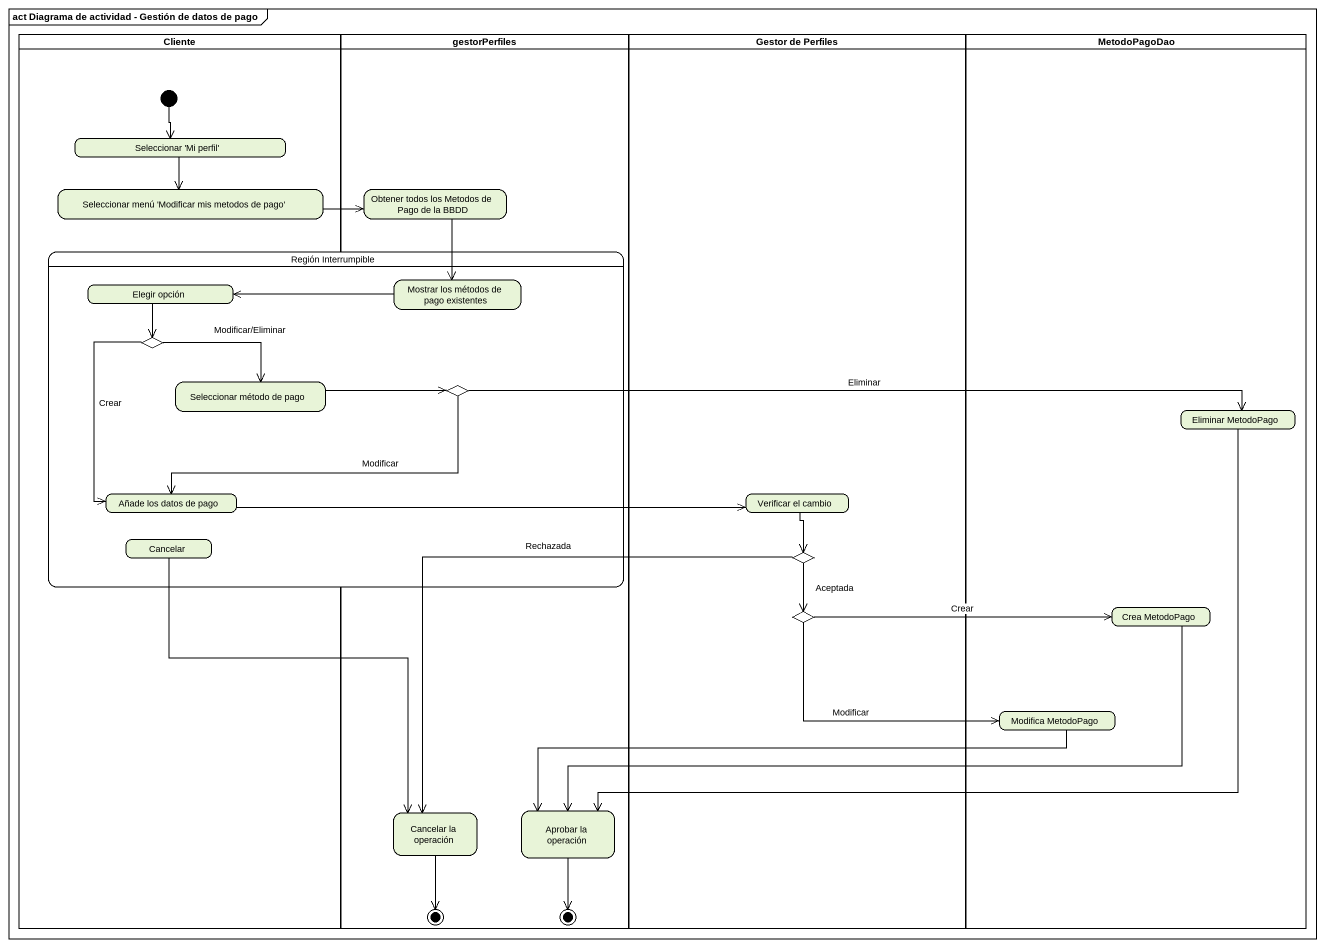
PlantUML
@startuml
mainframe act Diagrama de actividad - Gestión de datos de pago
hide empty description
state Cliente <<partition>> {
  state "Seleccionar 'Mi perfil'" as Seleccionar_Mi_perfil
  state "Seleccionar menú 'Modificar mis metodos de pago'" as Seleccionar_menú_Modificar
  [*] --> Seleccionar_Mi_perfil
}
state gestorPerfiles <<partition>> {
  state "Obtener todos los Metodos de Pago de la BBDD" as Obtener_todos_los_Metodos
  state "Cancelar la operación" as Cancelar_la_operación
  state "Aprobar la operación" as Aprobar_la_operación
  state final1 <<end>>
  state final2 <<end>>
}
state "Gestor de Perfiles" as Gestor_de_Perfiles <<partition>> {
  state "Verificar el cambio" as Verificar_el_cambio
  state choice3 <<choice>>
  state choice4 <<choice>>
}
state MetodoPagoDao <<partition>> {
  state "Eliminar MetodoPago" as Eliminar_MetodoPago
  state "Crea MetodoPago" as Crea_MetodoPago
  state "Modifica MetodoPago" as Modifica_MetodoPago
}
state "Región Interrumpible" as Región_Interrumpible {
  state "Elegir opción" as Elegir_opción
  state "Mostrar los métodos de pago existentes" as Mostrar_los_métodos_de_pago
  state choice1 <<choice>>
  state "Seleccionar método de pago" as Seleccionar_método_de_pago
  state choice2 <<choice>>
  state "Añade los datos de pago" as Añade_los_datos_de_pago
  state Cancelar
}
Seleccionar_Mi_perfil --> Seleccionar_menú_Modificar
Seleccionar_menú_Modificar -right-> Obtener_todos_los_Metodos
Obtener_todos_los_Metodos --> Mostrar_los_métodos_de_pago
Elegir_opción --> choice1
Mostrar_los_métodos_de_pago -left-> Elegir_opción
choice1 -right-> Seleccionar_método_de_pago : Modificar/Eliminar
choice1 --> Añade_los_datos_de_pago : Crear
Seleccionar_método_de_pago -right-> choice2
choice2 -right-> Eliminar_MetodoPago : Eliminar
choice2 -left-> Añade_los_datos_de_pago : Modificar
Eliminar_MetodoPago --> Aprobar_la_operación
Añade_los_datos_de_pago -right-> Verificar_el_cambio
Verificar_el_cambio --> choice3
Cancelar --> Cancelar_la_operación
choice3 --> choice4 : Aceptada
choice3 --> Cancelar_la_operación : Rechazada
choice4 -right-> Crea_MetodoPago : Crear
choice4 -right-> Modifica_MetodoPago : Modificar
Crea_MetodoPago -left-> Aprobar_la_operación
Modifica_MetodoPago -left-> Aprobar_la_operación
Cancelar_la_operación --> final1
Aprobar_la_operación --> final2
@enduml
